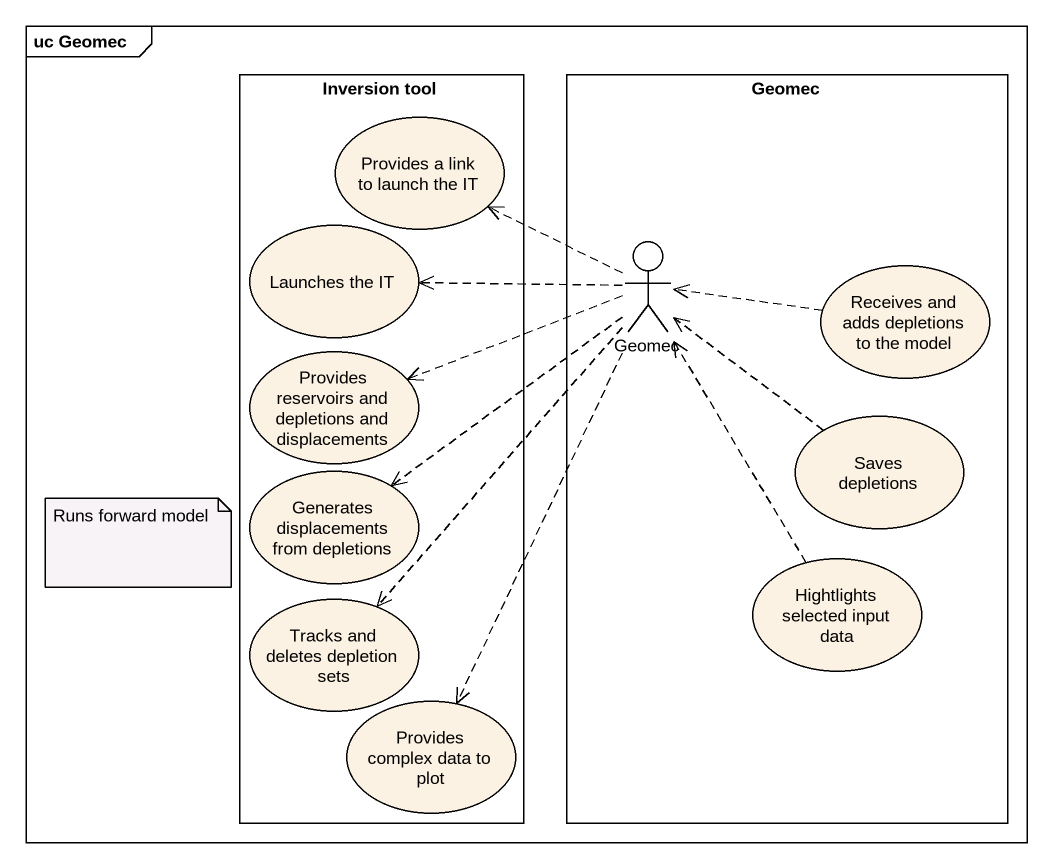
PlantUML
@startuml
mainframe uc Geomec
rectangle "Inversion tool" as Inversion_tool {
  usecase "Provides a link to launch the IT" as Provides_a_link_to_launch
  usecase "Launches the IT" as Launches_the_IT
  usecase "Provides reservoirs and depletions and displacements" as Provides_reservoirs_and
  usecase "Generates displacements from depletions" as Generates_displacements
  usecase "Tracks and deletes depletion sets" as Tracks_and_deletes
  usecase "Provides complex data to plot" as Provides_complex_data_to
}
rectangle Geomec {
  actor "Geomec" as Geomec_2
  usecase "Receives and adds depletions to the model" as Receives_and_adds
  usecase "Saves depletions" as Saves_depletions
  usecase "Hightlights selected input data" as Hightlights_selected_input
}
Geomec_2 .up.> Provides_a_link_to_launch
Geomec_2 .left.> Launches_the_IT
Geomec_2 .left.> Provides_reservoirs_and
Geomec_2 ..> Generates_displacements
Geomec_2 ..> Tracks_and_deletes
Geomec_2 ..> Provides_complex_data_to
Receives_and_adds .left.> Geomec_2
Saves_depletions .up.> Geomec_2
Hightlights_selected_input .up.> Geomec_2
note as N1
  Runs forward model
end note
@enduml
